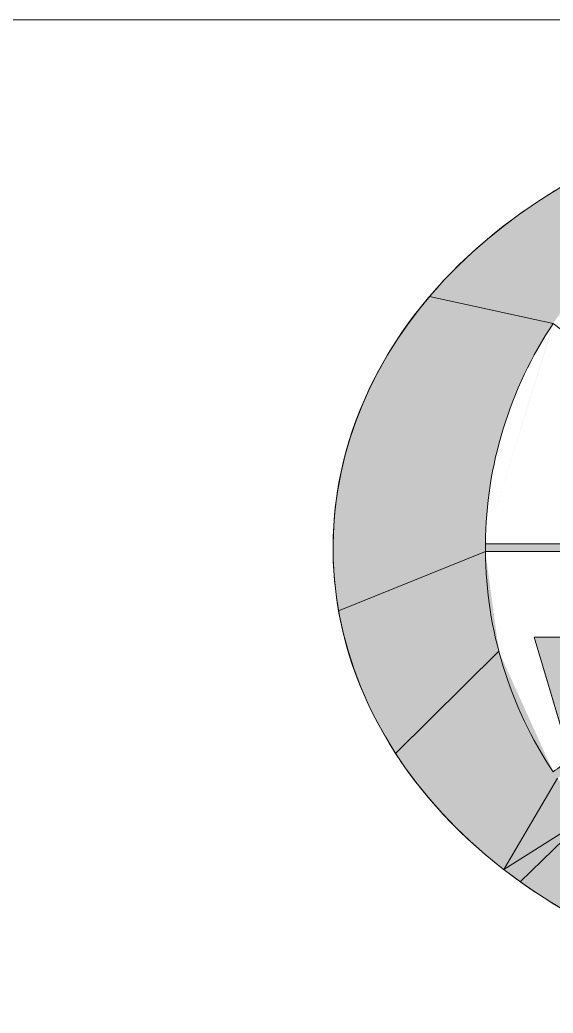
# Model space of a CAD drawing. Extents: x -2876908 to 633791, y -1383861 to 872234.
# Drawn here: x 560796 to 563962, y -1061812 to -1055910 of the extents above; entities that cross this region are included whole.
import ezdxf
from ezdxf.enums import TextEntityAlignment as Align

# ---------------------------------------------------------------- set-up
doc = ezdxf.new("R2010")
doc.units = 0
doc.header["$LTSCALE"] = 5
doc.header["$MEASUREMENT"] = 0
doc.layers.get('0').update_dxf_attribs({"linetype": 'CONTINUOUS', "lineweight": 25})
doc.layers.add('11', color=3, linetype='CONTINUOUS')
doc.layers.add('HFZT', color=5, linetype='CONTINUOUS', lineweight=15)
doc.styles.add('TSSD_NORM', font='tssdeng.shx', dxfattribs={"width": 0.7, "bigfont": 'hztxt.shx'})

# ---------------------------------------------------------------- blocks, each defined once
blk = doc.blocks.new('dfgdfger')
h = blk.add_hatch(color=5)
h.paths.add_polyline_path([(446862.860435722, 387047.9606577804), (446842.5958147157, 387205.9296155946), (445947.521318415, 387205.9296155946), (446085.8856941981, 386739.868493729), (446150.6393364619, 386521.7548717249), (446170.9734342376, 386499.2570296344), (446460.3589534832, 386499.2570296344), (446398.1965585793, 386747.7568923737), (446646.8445545135, 386499.2570296344), (446816.7622977939, 386499.2570296344), (446960.8343043271, 386499.2570296344), (446712.6570441329, 386763.288334028), (446899.3788671045, 386763.288334028), (446862.8604396747, 387047.9606586486)])
h.paths.add_polyline_path([(446339.9192725233, 386980.7262288186), (446324.3788371324, 387023.4371212708), (446540.8866189306, 387023.437121271), (446552.5419455316, 386980.7262288186)], flags=16)
at = {"layer": 'HFZT'}
h = blk.add_hatch(color=5, dxfattribs=at)
edge = h.paths.add_edge_path()
edge.add_ellipse((447317.0949818153, 387546.4789575529), major_axis=(-2135.702406557902, 3.083745e-10), ratio=0.7995231178727922, start_angle=224.7519621973884, end_angle=270.3684322559902)
edge.add_line((447303.3617498089, 389253.9871015997), (447291.7268203543, 389095.0852040663))
edge.add_line((447291.7268203543, 389095.0852040663), (447342.4631431565, 389095.085205439))
edge.add_ellipse((447317.0949818153, 387546.4789575529), major_axis=(1555.6062738055, 1.199718e-09), ratio=0.995632526572881, start_angle=34.5761866349182, end_angle=89.06560353032472, ccw=False)
edge.add_line((448597.9381060309, 388425.432335131), (448597.9381106842, 388425.4323386479))
edge.add_line((448597.9381106842, 388425.4323386479), (448614.4609707486, 388401.0729725615))
edge.add_line((448614.4609707486, 388401.0729725615), (448833.7881044174, 388748.656216296))
edge = h.paths.add_edge_path()
edge.add_ellipse((447317.0949818153, 387546.4789575529), major_axis=(-2135.702406557902, 3.083745e-10), ratio=0.7995231178727922, start_angle=270.3684322559902, end_angle=325.9048970660255)
edge.add_line((445548.502200743, 388503.6735452061), (446019.7289953271, 388401.0729720149))
edge.add_line((446019.7289953271, 388401.0729720149), (446036.251857576, 388425.4323350975))
edge.add_ellipse((447317.0949818153, 387546.4789575529), major_axis=(-1555.606273805532, 1.0981663e-09), ratio=0.995632526572861, start_angle=-89.06560353032762, end_angle=-34.57618663492411, ccw=False)
edge.add_line((447291.7268204549, 389095.085205438), (447303.3617498088, 389253.9871015994))
edge = h.paths.add_edge_path()
edge.add_ellipse((447317.0949818153, 387546.4789575529), major_axis=(-1555.606273805538, 1.05642364e-08), ratio=0.9956325265727753, start_angle=-33.48878922026972, end_angle=-0.5437440238690101, ccw=False)
edge.add_line((446019.7289928739, 388401.0729725489), (445548.502200743, 388503.6735452061))
edge.add_ellipse((447317.0949818153, 387546.4789575529), major_axis=(-2135.702406557902, 3.083745e-10), ratio=0.7995231178727922, start_angle=325.9048970660255, end_angle=368.0953103709313)
edge.add_line((445202.6744501679, 387306.022350312), (445761.5587582996, 387531.7807590646))
edge.add_line((445761.5587582996, 387531.7807590646), (445761.5587583357, 387561.1771560421))
h = blk.add_hatch(color=5, dxfattribs=at)
h.paths.add_polyline_path([(446505.8107265931, 387561.1771560453), (445761.5587583357, 387561.1771560453), (445761.5587582996, 387531.7807590646), (446505.8107266201, 387531.7807590646)])
h.paths.add_polyline_path([(446535.2079996464, 387561.1771560453), (446505.810726593, 387561.1771549539), (446505.8107266201, 387531.7807590647), (446535.2079996703, 387531.7807592534)])
h.paths.add_polyline_path([(447181.0194912009, 387561.1771560453), (446535.2079996464, 387561.1771560453), (446535.2079996704, 387531.7807590646), (447156.6955405818, 387531.7807590646)])
h.paths.add_polyline_path([(448098.9819638971, 387561.1771558585, 0.0703893708340612), (448020.7604282026, 388084.6623476406), (448020.760206511, 388084.6630728809, -0.071179979790909), (447421.702543089, 387969.0114323405), (447421.7025311996, 387998.4430463008, 0.0711367195696139), (448012.1611273992, 388112.7940404306), (448039.8897354719, 388122.6105990897, 0.075141308011033), (448597.9381106842, 388425.4323386479), (448614.460970737, 388401.0729725787, -0.0751367857020564), (448048.5123390525, 388094.4695124922, -0.0706150974082752), (448128.3792369661, 387561.1771560453), (448098.9819638971, 387561.1771558566), (448098.9819638669, 387531.7807590646), (447477.3220895581, 387531.7807590646), (447453.170472261, 387561.1771560453)])
h = blk.add_hatch(color=5, dxfattribs=at)
edge = h.paths.add_edge_path()
edge.add_ellipse((447317.0949818153, 387546.4789575529), major_axis=(-2135.702406557902, 3.083745e-10), ratio=0.7995231178727922, start_angle=368.0953103709335, end_angle=387.3347399502748)
edge.add_line((445419.8672887803, 386762.3950492942), (445812.9053535525, 387151.5698266985))
edge.add_ellipse((447317.0949818153, 387546.4789575529), major_axis=(1555.606273805537, 8.33528e-09), ratio=0.9956325265727946, start_angle=180.5437440239493, end_angle=194.7721320594079, ccw=False)
edge.add_line((445761.5587583348, 387531.7807590788), (445202.6744501677, 387306.022350312))
h = blk.add_hatch(color=5, dxfattribs=at)
h.paths.add_polyline_path([(446535.2079996704, 387531.7807592534), (446505.810726593, 387531.7807601561, 0.0427218068169398), (446536.2198614072, 387205.9296155946), (446566.0981392313, 387205.9296145773, -0.0433950496758905)])
h.paths.add_polyline_path([(446094.7059489503, 386710.1586945033), (446085.8856942009, 386739.8684937192, 0.0094874043425285), (446019.7289928707, 386691.8849425623), (446036.2518528872, 386667.5255764658, -0.0085149969309567)])
h = blk.add_hatch(color=5, dxfattribs=at)
edge = h.paths.add_edge_path()
edge.add_ellipse((447317.0949818153, 387546.4789575529), major_axis=(1555.606273805537, 8.33528e-09), ratio=0.9956325265727946, start_angle=194.7721320594112, end_angle=213.4887892203515, ccw=False)
edge.add_line((445812.9053535524, 387151.5698266983), (445419.8672887804, 386762.3950492943))
edge.add_ellipse((447317.0949818153, 387546.4789575529), major_axis=(-2135.702406557902, 3.083745e-10), ratio=0.7995231178727922, start_angle=387.3347399502719, end_angle=405.9323427724319)
edge.add_line((445831.6983414653, 386319.5765174479), (446036.2518528872, 386667.5255764658))
edge.add_line((446036.2518528872, 386667.5255764658), (446019.728992881, 386691.8849425455))
h = blk.add_hatch(color=5, dxfattribs=at)
edge = h.paths.add_edge_path()
edge.add_ellipse((447317.0949818153, 387546.4789575529), major_axis=(-2135.702406557902, 3.083745e-10), ratio=0.7995231178727922, start_angle=405.9323427724309, end_angle=408.2099051574206)
edge.add_line((445893.8552433415, 386273.3495607276), (446150.639336449, 386521.7548717392))
edge.add_ellipse((447317.0949818153, 387546.4789575529), major_axis=(-1555.606273807426, 5.889015718000226e-07), ratio=0.9956325265738509, start_angle=34.576186656660184, end_angle=41.42348900133362, ccw=False)
edge.add_line((446036.2518575753, 386667.5255800089), (446036.2518528872, 386667.5255764658))
edge.add_line((446036.2518528872, 386667.5255764658), (445831.6983414653, 386319.5765174479))
edge = h.paths.add_edge_path(flags=17)
edge.add_ellipse((447317.0949818153, 387546.4789575529), major_axis=(-1555.606273807426, 5.889015718000226e-07), ratio=0.9956325265738509, start_angle=34.57618665666024, end_angle=41.42348900133359)
edge.add_ellipse((447317.0949818153, 387546.4789575529), major_axis=(-1555.606273807426, 5.889015718000226e-07), ratio=0.9956325265738509, start_angle=34.57618665666024, end_angle=41.42348900133359)
edge = h.paths.add_edge_path(flags=17)
edge.add_ellipse((447317.0949818153, 387546.4789575529), major_axis=(-2135.702406557902, 3.083745e-10), ratio=0.7995231178727922, start_angle=405.9323427724309, end_angle=408.2099051574206)
edge.add_ellipse((447317.0949818153, 387546.4789575529), major_axis=(-2135.702406557902, 3.083745e-10), ratio=0.7995231178727922, start_angle=405.9323427724309, end_angle=408.2099051574206)
edge = h.paths.add_edge_path(flags=16)
edge.add_ellipse((447317.0949818153, 387546.4789575529), major_axis=(-1555.606273807426, 5.889015718000226e-07), ratio=0.9956325265738509, start_angle=34.57618665666024, end_angle=41.42348900133359)
edge.add_ellipse((447317.0949818153, 387546.4789575529), major_axis=(-1555.606273807426, 5.889015718000226e-07), ratio=0.9956325265738509, start_angle=34.57618665666024, end_angle=41.42348900133359)
edge = h.paths.add_edge_path(flags=0)
edge.add_ellipse((447317.0949818153, 387546.4789575529), major_axis=(-1555.606273807426, 5.889015718000226e-07), ratio=0.9956325265738509, start_angle=34.57618665666024, end_angle=41.42348900133359)
edge.add_ellipse((447317.0949818153, 387546.4789575529), major_axis=(-1555.606273807426, 5.889015718000226e-07), ratio=0.9956325265738509, start_angle=34.57618665666024, end_angle=41.42348900133359)
edge = h.paths.add_edge_path(flags=0)
edge.add_ellipse((447317.0949818153, 387546.4789575529), major_axis=(-1555.606273807426, 5.889015718000226e-07), ratio=0.9956325265738509, start_angle=34.57618665666024, end_angle=41.42348900133359)
edge.add_ellipse((447317.0949818153, 387546.4789575529), major_axis=(-1555.606273807426, 5.889015718000226e-07), ratio=0.9956325265738509, start_angle=34.57618665666024, end_angle=41.42348900133359)
edge = h.paths.add_edge_path(flags=0)
edge.add_ellipse((447317.0949818153, 387546.4789575529), major_axis=(-1555.606273807426, 5.889015718000226e-07), ratio=0.9956325265738509, start_angle=34.57618665666024, end_angle=41.42348900133359)
edge.add_ellipse((447317.0949818153, 387546.4789575529), major_axis=(-1555.606273807426, 5.889015718000226e-07), ratio=0.9956325265738509, start_angle=34.57618665666024, end_angle=41.42348900133359)
edge = h.paths.add_edge_path(flags=0)
edge.add_ellipse((447317.0949818153, 387546.4789575529), major_axis=(-1555.606273807426, 5.889015718000226e-07), ratio=0.9956325265738509, start_angle=34.57618665666024, end_angle=41.42348900133359)
edge.add_ellipse((447317.0949818153, 387546.4789575529), major_axis=(-1555.606273807426, 5.889015718000226e-07), ratio=0.9956325265738509, start_angle=34.57618665666024, end_angle=41.42348900133359)
edge = h.paths.add_edge_path(flags=0)
edge.add_ellipse((447317.0949818153, 387546.4789575529), major_axis=(-1555.606273807426, 5.889015718000226e-07), ratio=0.9956325265738509, start_angle=34.57618665666024, end_angle=41.42348900133359)
edge.add_ellipse((447317.0949818153, 387546.4789575529), major_axis=(-1555.606273807426, 5.889015718000226e-07), ratio=0.9956325265738509, start_angle=34.57618665666024, end_angle=41.42348900133359)
edge = h.paths.add_edge_path(flags=0)
edge.add_ellipse((447317.0949818153, 387546.4789575529), major_axis=(-1555.606273807426, 5.889015718000226e-07), ratio=0.9956325265738509, start_angle=34.57618665666024, end_angle=41.42348900133359)
edge.add_ellipse((447317.0949818153, 387546.4789575529), major_axis=(-1555.606273807426, 5.889015718000226e-07), ratio=0.9956325265738509, start_angle=34.57618665666024, end_angle=41.42348900133359)
edge = h.paths.add_edge_path(flags=0)
edge.add_ellipse((447317.0949818153, 387546.4789575529), major_axis=(-1555.606273807426, 5.889015718000226e-07), ratio=0.9956325265738509, start_angle=34.57618665666024, end_angle=41.42348900133359)
edge.add_ellipse((447317.0949818153, 387546.4789575529), major_axis=(-1555.606273807426, 5.889015718000226e-07), ratio=0.9956325265738509, start_angle=34.57618665666024, end_angle=41.42348900133359)
edge = h.paths.add_edge_path(flags=0)
edge.add_ellipse((447317.0949818153, 387546.4789575529), major_axis=(-1555.606273807426, 5.889015718000226e-07), ratio=0.9956325265738509, start_angle=34.57618665666024, end_angle=41.42348900133359)
h = blk.add_hatch(color=5, dxfattribs=at)
edge = h.paths.add_edge_path()
edge.add_ellipse((447317.0949818153, 387546.4789575529), major_axis=(-1555.606273805581, 3.5651129e-09), ratio=0.9956325265728295, start_angle=42.54314431847388, end_angle=56.46594055318559, ccw=False)
edge.add_line((446170.9734342981, 386499.2570296305), (446108.0657162511, 386138.8929053234))
edge.add_ellipse((447317.0949818153, 387546.4789575529), major_axis=(-2135.702406557902, 3.083745e-10), ratio=0.7995231178727922, start_angle=415.5210231209418, end_angle=426.7475699117387)
edge.add_line((446473.9563529103, 385977.6316371517), (446457.7273777652, 386255.4548103474))
edge = h.paths.add_edge_path()
edge.add_line((446170.973434289, 386499.2570295775), (446150.639336449, 386521.7548717392))
edge.add_line((446150.639336449, 386521.7548717392), (445893.8552433415, 386273.3495607276))
edge.add_ellipse((447317.0949818153, 387546.4789575529), major_axis=(-2135.702406557902, 3.083745e-10), ratio=0.7995231178727922, start_angle=408.2099051574209, end_angle=415.5210231209418)
edge.add_line((446108.0657162511, 386138.8929053234), (446170.973434289, 386499.2570295775))
at = {"layer": '11', "color": 5, "lineweight": 0}
for p, q in [((446505.8107266012, 387561.1771560453), (445761.5587583357, 387561.1771560453)), ((445761.5587583357, 387531.7807590646), (446505.810726593, 387531.7807601561)), ((446536.2198614072, 387205.9296155946), (445947.5213184147, 387205.9296155946)), ((445947.5213184147, 387205.9296155946), (446085.8856942009, 386739.8684937192))]:
    blk.add_line(p, q, dxfattribs=at)
for centre, radius, start, end in [((447317.0949817856, 390120.2014467686), 2153.731928550375, 232.9594249131035, 250.1472115308274), ((447317.0949817832, 384972.7564683443), 2153.731928549603, 124.8662874124236, 127.0405750869457)]:
    blk.add_arc(centre, radius, start, end, dxfattribs=at)
at = {"layer": 'HFZT', "color": 5}
for p, q in [((446019.7289928742, 388401.0729725489), (445548.502200743, 388503.6735452061)), ((445761.5587583357, 387561.1771560436), (445761.5587582996, 387531.7807590646)), ((446505.8107266201, 387561.1771560453), (445761.5587582996, 387561.1771560453)), ((446505.8107266201, 387561.1771560453), (445761.5587582996, 387561.1771560453)), ((445761.5587582996, 387531.7807590646), (445202.6744501679, 387306.022350312)), ((445761.5587582996, 387531.7807590646), (446505.8107266201, 387531.7807590646)), ((445761.5587582996, 387531.7807590646), (446505.8107266201, 387531.7807590646)), ((446536.2198613841, 387205.9296155946), (445947.5213184149, 387205.9296155946)), ((445947.5213184149, 387205.9296155946), (446085.8856941981, 386739.868493729)), ((445947.5213184149, 387205.9296155946), (446085.8856941981, 386739.868493729)), ((446536.2198613841, 387205.9296155946), (445947.5213184149, 387205.9296155946)), ((445812.9053535526, 387151.5698266986), (445419.8672887804, 386762.3950492943)), ((446036.2518528872, 386667.5255764658), (445831.6983414653, 386319.5765174479)), ((445831.6983414653, 386319.5765174479), (446150.6393365403, 386521.754871633)), ((446150.639336449, 386521.7548717392), (445893.8552433415, 386273.3495607276))]:
    blk.add_line(p, q, dxfattribs=at)
at = {"layer": 'HFZT', "color": 5, "lineweight": 0}
for p, q in [((446505.8107266012, 387561.1771560453), (445761.5587583357, 387561.1771560453)), ((445761.5587583357, 387531.7807590646), (446505.810726593, 387531.7807601561)), ((445947.5213184147, 387205.9296155946), (446150.6393364635, 386521.7548717195)), ((446842.595814716, 387205.9296155946), (445947.5213184147, 387205.9296155946))]:
    blk.add_line(p, q, dxfattribs=at)
for centre, radius, start, end in [((447317.0949817856, 390120.2014467686), 2153.731928550375, 232.9594249130321, 250.1472115293971), ((447317.0949817832, 384972.7564683443), 2153.731928549603, 124.8662874121763, 127.0405750869677)]:
    blk.add_arc(centre, radius, start, end, dxfattribs=at)
at = {"layer": 'HFZT', "color": 5}
for major_axis, ratio, start_param, end_param in [((-2135.702406557902, 3.083745e-10), 0.7995231178727922, 3.922661740662257, 9.030891940897648), ((-2135.702406557902, 3.083745e-10), 0.7995231178727922, 3.922661740662257, 9.030891940897648), ((-2135.702406557902, 3.083745e-10), 0.7995231178727922, 3.922661740662257, 9.030891940897648), ((-2135.702406557902, 3.083745e-10), 0.7995231178727922, 3.922661740662257, 9.030891940897648), ((-2135.702406557902, 3.083745e-10), 0.7995231178727922, 3.922661740662257, 9.030891940897648), ((-2135.702406557902, 3.083745e-10), 0.7995231178727922, 3.922661740662257, 9.030891940897648), ((-2135.702406557902, 3.083745e-10), 0.7995231178727922, 3.922661740662257, 9.030891940897648), ((-2135.702406557902, 3.083745e-10), 0.7995231178727922, 3.922661740662257, 9.030891940897648), ((-2135.702406557902, 3.083745e-10), 0.7995231178727922, 3.922661740662257, 9.030891940897648), ((-2135.702406557902, 3.083745e-10), 0.7995231178727922, 3.265864643670943, 9.30050597068862), ((-2135.702406557902, 3.083745e-10), 0.7995231178727922, 3.265864643670943, 9.30050597068862), ((-2135.702406557902, 3.083745e-10), 0.7995231178727922, 3.265864643670943, 9.30050597068862), ((-2135.702406557902, 3.083745e-10), 0.7995231178727922, 3.265864643670943, 9.30050597068862), ((-2135.702406557902, 3.083745e-10), 0.7995231178727922, 3.265864643670943, 9.30050597068862), ((-2135.702406557902, 3.083745e-10), 0.7995231178727922, 3.265864643670943, 9.30050597068862), ((-1555.606273805538, 1.05642364e-08), 0.9956325265727753, -0.5844896344000904, -0.0094901235045566), ((-1555.606273805538, 1.05642364e-08), 0.9956325265727753, -0.5844896344000904, -0.0094901235045566), ((-1555.606273805538, 1.05642364e-08), 0.9956325265727753, -0.5844896344000904, -0.0094901235045566), ((-1555.606273805538, 1.05642364e-08), 0.9956325265727753, -0.5844896344000904, -0.0094901235045566), ((-1555.606273805538, 1.05642364e-08), 0.9956325265727753, -0.5844896344000904, -0.0094901235045566), ((-1555.606273805538, 1.05642364e-08), 0.9956325265727753, -0.5844896344000904, -0.0094901235045566), ((-1555.606273805538, 1.05642364e-08), 0.9956325265727753, -0.5844896344000904, -0.0094901235045566), ((-1555.606273805538, 1.05642364e-08), 0.9956325265727753, -0.5844896344000904, -0.0094901235045566), ((-1555.606273805538, 1.05642364e-08), 0.9956325265727753, -0.5844896344000904, -0.0094901235045566), ((-1555.606273805538, 1.05642364e-08), 0.9956325265727753, -0.5844896344000904, -0.0094901235045566), ((-1555.606273805538, 1.05642364e-08), 0.9956325265727753, -0.5844896344000904, -0.0094901235045566), ((-1555.606273805538, 1.05642364e-08), 0.9956325265727753, -0.5844896344000904, -0.0094901235045566), ((-1555.606273805538, 1.05642364e-08), 0.9956325265727753, -0.5844896344000904, -0.0094901235045566), ((-1555.606273805538, 1.05642364e-08), 0.9956325265727753, -0.5844896344000904, -0.0094901235045566), ((-1555.606273805538, 1.05642364e-08), 0.9956325265727753, -0.5844896344000904, -0.0094901235045566), ((-1555.606273805538, 1.05642364e-08), 0.9956325265727753, -0.5844896344000904, -0.0094901235045566), ((-1555.606273805538, 1.05642364e-08), 0.9956325265727753, -0.5844896344000904, -0.0094901235045566), ((-1555.606273805538, 1.05642364e-08), 0.9956325265727753, -0.5844896344000904, -0.0094901235045566), ((-1555.606273805538, 1.05642364e-08), 0.9956325265727753, -0.5844896344000904, -0.0094901235045566), ((-1555.606273805538, 1.05642364e-08), 0.9956325265727753, -0.5844896344000904, -0.0094901235045566), ((-1555.606273805538, 1.05642364e-08), 0.9956325265727753, -0.5844896344000904, -0.0094901235045566), ((-1555.606273805538, 1.05642364e-08), 0.9956325265727753, -0.5844896344000904, -0.0094901235045566), ((1555.606273805537, 8.33528e-09), 0.9956325265727946, 3.151082777095752, 3.726082287991308), ((1555.606273805537, 8.33528e-09), 0.9956325265727946, 3.151082777095752, 3.726082287991308), ((1555.606273805537, 8.33528e-09), 0.9956325265727946, 3.151082777095752, 3.726082287991308), ((1555.606273805537, 8.33528e-09), 0.9956325265727946, 3.151082777095752, 3.726082287991308), ((1555.606273805537, 8.33528e-09), 0.9956325265727946, 3.151082777095752, 3.726082287991308), ((1555.606273805537, 8.33528e-09), 0.9956325265727946, 3.151082777095752, 3.726082287991308), ((1555.606273805537, 8.33528e-09), 0.9956325265727946, 3.151082777095752, 3.726082287991308), ((1555.606273805537, 8.33528e-09), 0.9956325265727946, 3.151082777095752, 3.726082287991308), ((1555.606273805537, 8.33528e-09), 0.9956325265727946, 3.151082777095752, 3.726082287991308), ((1555.606273805537, 8.33528e-09), 0.9956325265727946, 3.151082777095752, 3.726082287991308), ((1555.606273805537, 8.33528e-09), 0.9956325265727946, 3.151082777095752, 3.726082287991308), ((1555.606273805537, 8.33528e-09), 0.9956325265727946, 3.151082777095752, 3.726082287991308), ((1555.606273805537, 8.33528e-09), 0.9956325265727946, 3.151082777095752, 3.726082287991308), ((1555.606273805537, 8.33528e-09), 0.9956325265727946, 3.151082777095752, 3.726082287991308), ((1555.606273805537, 8.33528e-09), 0.9956325265727946, 3.151082777095752, 3.726082287991308), ((1555.606273805537, 8.33528e-09), 0.9956325265727946, 3.151082777095752, 3.726082287991308), ((1555.606273805537, 8.33528e-09), 0.9956325265727946, 3.151082777095752, 3.726082287991308), ((1555.606273805537, 8.33528e-09), 0.9956325265727946, 3.151082777095752, 3.726082287991308), ((1555.606273805537, 8.33528e-09), 0.9956325265727946, 3.151082777095752, 3.726082287991308), ((1555.606273805537, 8.33528e-09), 0.9956325265727946, 3.151082777095752, 3.726082287991308), ((1555.606273805537, 8.33528e-09), 0.9956325265727946, 3.151082777095752, 3.726082287991308), ((1555.606273805537, 8.33528e-09), 0.9956325265727946, 3.151082777095752, 3.726082287991308), ((1555.606273805537, 8.33528e-09), 0.9956325265727946, 3.151082777095752, 3.726082287991308), ((1555.606273805537, 8.33528e-09), 0.9956325265727946, 3.151082777095752, 3.726082287991308), ((1555.606273805537, 8.33528e-09), 0.9956325265727946, 3.151082777095752, 3.726082287991308), ((1555.606273805537, 8.33528e-09), 0.9956325265727946, 3.151082777095752, 3.726082287991308)]:
    blk.add_ellipse((447317.0949818153, 387546.4789575529), major_axis=major_axis, ratio=ratio, start_param=start_param, end_param=end_param, dxfattribs=at)
blk = doc.blocks.new('施工设计图框')
at = {"layer": 'HFZT'}
blk.add_line((14.49569421634078, 38.50000003585592), (-147.5043059345335, 38.50000003585592), dxfattribs=at)
at = {"layer": 'HFZT', "color": 2, "xscale": 0.003117434214800596, "yscale": 0.003117434214800596, "zscale": 0.003117434214800596}
blk.add_blockref('dfgdfger', (-1505.599803250516, -1175.924037686957), dxfattribs=at)
at = {"layer": 'HFZT', "color": 2, "style": 'TSSD_NORM', "width": 0.7}
for tag, height, p in [('比例尺', 2.5, (7.24784710817039, 17.50000001629815)), ('日期', 2.5, (7.24784710817039, 3.500000003259629)), ('图号', 2.5, (-20.48976953903912, 3.500000003259629)), ('图名', 4, (-76.24192248954205, 0.7500000006984919))]:
    blk.add_attdef(tag, text='', height=height, dxfattribs=at).set_placement(p, align=Align.MIDDLE)

msp = doc.modelspace()

# ---------------------------------------------------------------- block references
at = {"xscale": 500, "yscale": 500, "zscale": 500}
msp.add_blockref('施工设计图框', (621543.4343179688, -1075159.693504055), dxfattribs=at)

doc.saveas('drawing.dxf')
